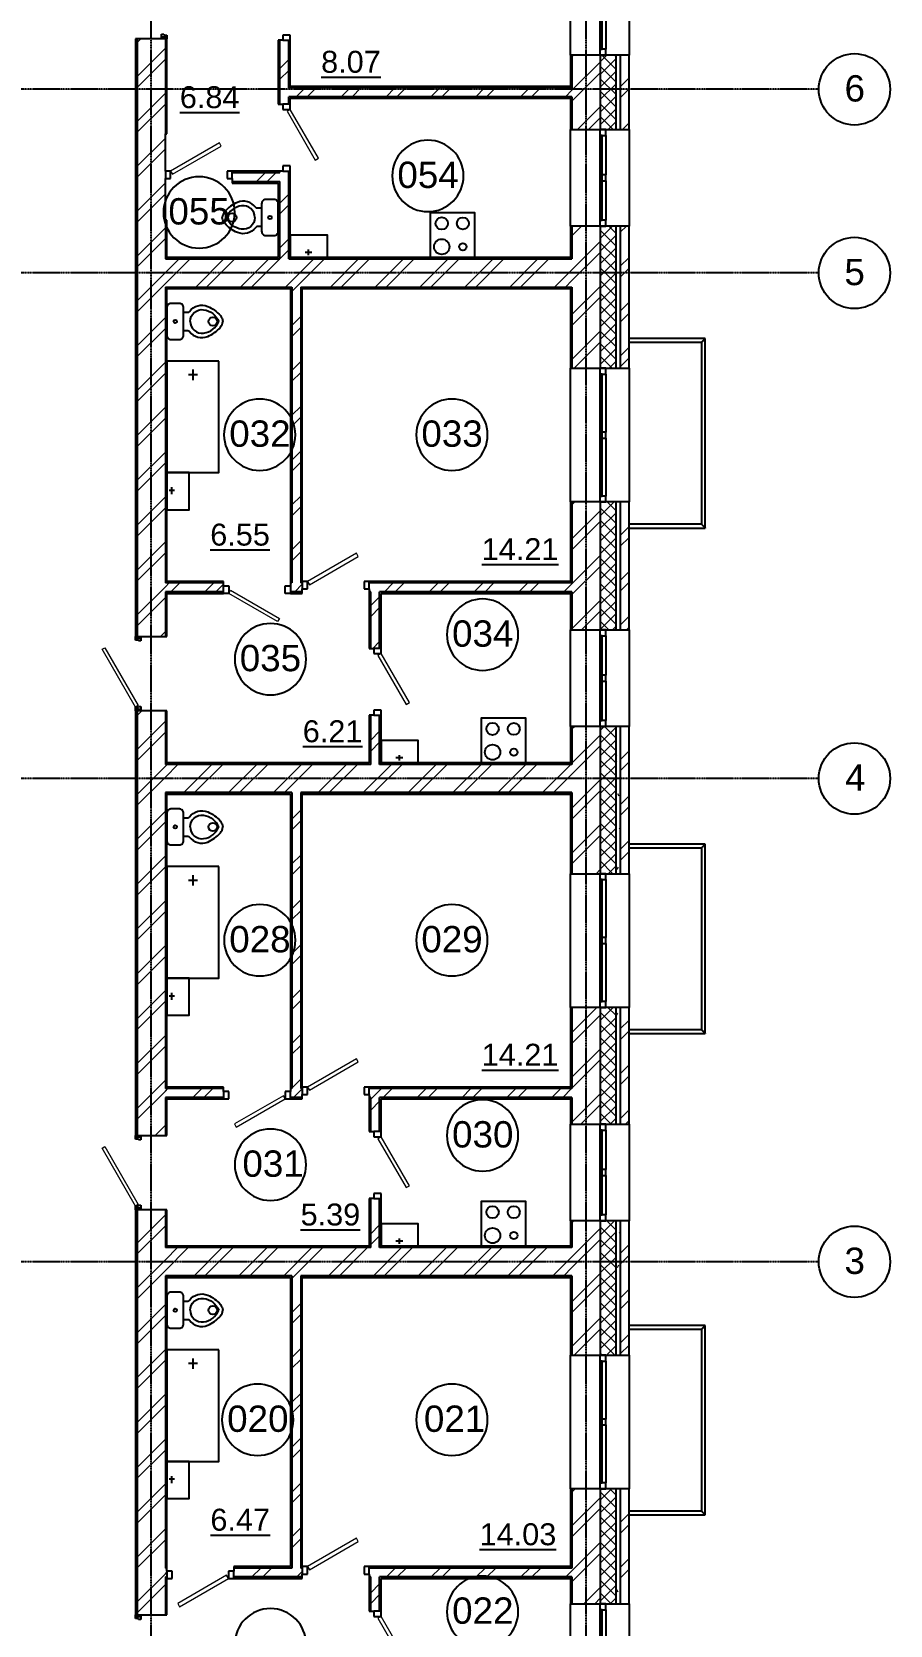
# Model space of a CAD drawing. Header units: millimetres. Extents: x -3463 to 813393, y -106315 to 159215.
# Drawn here: x 100851 to 112399, y 13679 to 35110 of the extents above; entities that cross this region are included whole.
import ezdxf

# ---------------------------------------------------------------- set-up
doc = ezdxf.new("R2010")
doc.units = ezdxf.units.MM
doc.linetypes.add('Линия сетки', pattern=[22.225, 12.7, -3.175, 3.175, -3.175])
doc.layers.add('AXIS_', color=252, linetype='Continuous')
doc.layers.add('PLANS_', color=252, linetype='Continuous')
doc.styles.add('arial', font='arial.ttf')
doc.styles.add('Arial_1', font='arial.ttf', dxfattribs={"height": 295.05988})

# ---------------------------------------------------------------- blocks, each defined once
blk = doc.blocks.new('A$C8f72b430')
at = {"layer": 'AXIS_', "linetype": 'Линия сетки'}
for p, q in [((1111, -47064), (1111, 38079)), ((6961, -47064), (6961, 38079)), ((10092, -14841), (-14334, -14841)), ((10092, -17311), (-14334, -17311)), ((10092, -24111), (-14334, -24111)), ((10092, -30611), (-14334, -30611))]:
    blk.add_line(p, q, dxfattribs=at)
at = {"layer": 'AXIS_'}
for centre in [(10572, -14841), (10572, -17311), (10572, -24111), (10572, -30611)]:
    blk.add_circle(centre, 480, dxfattribs=at)
at = {"layer": 'PLANS_'}
for p, q in [((6751, -14381), (6751, -13081)), ((7146, -13161), (7146, -14301)), ((7176, -14301), (7176, -13161)), ((7541, -13081), (7541, -14381)), ((7226, -13771), (7226, -14301)), ((1251, -14101), (1281, -14101)), ((1251, -14141), (1251, -14101)), ((1321, -14141), (1251, -14141)), ((1251, -14161), (1251, -14141)), ((1251, -14141), (1321, -14141)), ((1281, -14101), (1281, -14111)), ((1281, -14111), (1321, -14111)), ((1321, -14111), (1321, -14141)), ((1321, -14141), (1321, -14161)), ((2981, -14111), (2881, -14111)), ((2881, -14111), (2881, -14181)), ((2981, -14181), (2981, -14111)), ((921, -14161), (921, -22201)), ((1321, -14161), (1251, -14161)), ((1301, -14161), (1301, -15441)), ((2841, -15041), (2841, -14181)), ((2881, -14181), (2981, -14181)), ((2961, -14821), (2961, -14181)), ((7146, -14301), (7176, -14301)), ((7146, -14301), (7146, -14381)), ((7226, -14301), (7146, -14301)), ((7226, -14381), (7226, -14301)), ((6771, -14381), (6771, -14821)), ((7146, -14381), (7226, -14381)), ((7151, -14381), (7151, -15381)), ((7361, -14381), (7361, -15381)), ((7421, -14381), (7421, -15381)), ((6771, -14821), (2961, -14821)), ((2961, -15041), (2961, -14941)), ((6771, -14941), (2961, -14941)), ((6751, -14821), (6751, -14801)), ((6751, -14961), (6751, -14941)), ((6771, -14941), (6771, -15381)), ((2981, -15041), (2881, -15041)), ((2881, -15041), (2881, -15111)), ((2881, -15111), (2981, -15111)), ((2981, -15111), (2981, -15041)), ((6751, -16681), (6751, -15381)), ((7146, -15381), (7146, -15461)), ((7226, -15381), (7146, -15381)), ((7226, -15461), (7226, -15381)), ((7541, -15381), (7541, -16681)), ((7146, -15461), (7146, -16601)), ((7176, -15461), (7146, -15461)), ((7146, -15461), (7226, -15461)), ((7176, -16601), (7176, -15461)), ((7226, -15461), (7226, -15991)), ((1371, -15941), (1301, -15941)), ((1301, -15941), (1301, -16041)), ((1301, -16041), (1371, -16041)), ((1371, -16041), (1371, -15941)), ((2131, -15941), (2131, -16041)), ((2201, -15941), (2131, -15941)), ((2131, -16041), (2201, -16041)), ((2201, -16041), (2201, -15941)), ((2201, -15961), (2841, -15961)), ((2841, -15961), (2841, -15941)), ((2981, -15871), (2881, -15871)), ((2881, -15871), (2881, -15941)), ((2881, -15941), (2981, -15941)), ((2961, -17121), (2961, -15941)), ((2981, -15941), (2981, -15871)), ((7146, -15991), (7146, -16071)), ((7226, -15991), (7146, -15991)), ((7146, -16071), (7226, -16071)), ((7226, -16071), (7226, -15991)), ((7226, -16071), (7226, -16601)), ((2201, -16081), (2841, -16081)), ((2841, -17121), (2841, -16081)), ((1301, -16601), (1301, -17121)), ((6771, -16681), (6771, -17121)), ((7146, -16601), (7176, -16601)), ((7146, -16601), (7146, -16681)), ((7226, -16601), (7146, -16601)), ((7146, -16681), (7226, -16681)), ((7151, -16681), (7151, -18591)), ((7226, -16681), (7226, -16601)), ((7361, -16681), (7361, -18591)), ((7421, -16681), (7421, -18591)), ((1301, -17121), (2841, -17121)), ((2961, -17121), (6771, -17121)), ((6751, -17121), (6751, -17101)), ((1301, -17501), (1301, -21481)), ((1301, -17501), (3004, -17501)), ((3004, -17501), (3004, -21481)), ((3124, -17501), (3124, -21481)), ((3124, -17501), (6771, -17501)), ((6751, -17521), (6751, -17501)), ((6771, -17501), (6771, -18591)), ((8566, -18192), (7541, -18192)), ((8566, -20742), (8566, -18192)), ((7541, -18242), (8516, -18242)), ((8516, -18242), (8516, -20692)), ((6751, -20391), (6751, -18591)), ((7146, -18591), (7146, -18671)), ((7226, -18591), (7146, -18591)), ((7226, -18671), (7226, -18591)), ((7541, -18591), (7541, -20391)), ((7146, -18671), (7146, -20311)), ((7176, -18671), (7146, -18671)), ((7146, -18671), (7226, -18671)), ((7176, -20311), (7176, -18671)), ((7226, -18671), (7226, -19451)), ((7146, -19451), (7146, -19531)), ((7226, -19451), (7146, -19451)), ((7226, -19531), (7226, -19451)), ((7146, -19531), (7226, -19531)), ((7226, -19531), (7226, -20311)), ((7146, -20311), (7176, -20311)), ((7146, -20311), (7146, -20391)), ((7226, -20311), (7146, -20311)), ((7226, -20391), (7226, -20311)), ((6771, -20391), (6771, -21481)), ((7146, -20391), (7226, -20391)), ((7151, -20391), (7151, -22111)), ((7361, -20391), (7361, -22111)), ((7421, -20391), (7421, -22111)), ((8516, -20692), (7541, -20692)), ((7541, -20742), (8566, -20742)), ((2084, -21481), (1301, -21481)), ((1301, -21601), (1301, -22201)), ((2084, -21601), (1301, -21601)), ((2084, -21521), (2154, -21521)), ((2084, -21621), (2084, -21521)), ((2154, -21621), (2084, -21621)), ((2154, -21521), (2154, -21621)), ((2914, -21521), (2984, -21521)), ((2914, -21621), (2914, -21521)), ((2984, -21621), (2914, -21621)), ((3004, -21481), (2984, -21481)), ((2984, -21521), (2984, -21621)), ((3144, -21601), (2984, -21601)), ((3144, -21481), (3124, -21481)), ((3214, -21461), (3144, -21461)), ((3144, -21461), (3144, -21561)), ((3144, -21561), (3214, -21561)), ((3214, -21561), (3214, -21461)), ((3974, -21461), (3974, -21561)), ((4044, -21461), (3974, -21461)), ((3974, -21561), (4044, -21561)), ((4044, -21561), (4044, -21461)), ((6771, -21481), (4044, -21481)), ((4064, -21601), (4044, -21601)), ((4064, -22361), (4064, -21601)), ((6771, -21601), (4184, -21601)), ((4184, -22361), (4184, -21601)), ((6751, -21481), (6751, -21461)), ((6751, -21621), (6751, -21601)), ((6771, -21601), (6771, -22111)), ((901, -22201), (971, -22201)), ((901, -22221), (901, -22201)), ((901, -22221), (971, -22221)), ((901, -22251), (901, -22221)), ((971, -22221), (901, -22221)), ((941, -22251), (901, -22251)), ((941, -22261), (941, -22251)), ((971, -22261), (941, -22261)), ((971, -22201), (971, -22221)), ((971, -22221), (971, -22261)), ((6751, -23411), (6751, -22111)), ((7146, -22111), (7146, -22191)), ((7226, -22111), (7146, -22111)), ((7146, -22191), (7146, -23331)), ((7176, -22191), (7146, -22191)), ((7146, -22191), (7226, -22191)), ((7176, -23331), (7176, -22191)), ((7226, -22191), (7226, -22111)), ((7226, -22191), (7226, -22721)), ((7541, -22111), (7541, -23411)), ((4204, -22361), (4104, -22361)), ((4104, -22361), (4104, -22431)), ((4104, -22431), (4204, -22431)), ((4204, -22431), (4204, -22361)), ((7146, -22721), (7146, -22801)), ((7226, -22721), (7146, -22721)), ((7146, -22801), (7226, -22801)), ((7226, -22801), (7226, -22721)), ((7226, -22801), (7226, -23331)), ((941, -23141), (971, -23141)), ((941, -23151), (941, -23141)), ((971, -23141), (971, -23181)), ((901, -23151), (941, -23151)), ((901, -23181), (901, -23151)), ((971, -23181), (901, -23181)), ((901, -23181), (971, -23181)), ((901, -23201), (901, -23181)), ((971, -23201), (901, -23201)), ((921, -23201), (921, -28911)), ((971, -23181), (971, -23201)), ((1301, -23201), (1301, -23921)), ((4064, -23921), (4064, -23261)), ((4204, -23191), (4104, -23191)), ((4104, -23191), (4104, -23261)), ((4104, -23261), (4204, -23261)), ((4184, -23921), (4184, -23261)), ((4204, -23261), (4204, -23191)), ((7146, -23331), (7176, -23331)), ((7146, -23331), (7146, -23411)), ((7226, -23331), (7146, -23331)), ((7226, -23411), (7226, -23331)), ((6771, -23411), (6771, -23921)), ((7146, -23411), (7226, -23411)), ((7151, -23411), (7151, -25391)), ((7361, -23411), (7361, -25391)), ((7421, -23411), (7421, -25391)), ((4064, -23921), (1301, -23921)), ((6771, -23921), (4184, -23921)), ((6751, -23921), (6751, -23901)), ((1301, -24301), (1301, -28281)), ((3004, -24301), (1301, -24301)), ((3004, -24301), (3004, -28281)), ((3124, -24301), (3124, -28281)), ((6771, -24301), (3124, -24301)), ((6751, -24321), (6751, -24301)), ((6771, -24301), (6771, -25391)), ((8566, -24992), (7541, -24992)), ((7541, -25042), (8516, -25042)), ((8516, -25042), (8516, -27492)), ((8566, -27542), (8566, -24992)), ((6751, -27191), (6751, -25391)), ((7146, -25391), (7146, -25471)), ((7226, -25391), (7146, -25391)), ((7146, -25471), (7146, -27111)), ((7176, -25471), (7146, -25471)), ((7146, -25471), (7226, -25471)), ((7176, -27111), (7176, -25471)), ((7226, -25471), (7226, -25391)), ((7226, -25471), (7226, -26251)), ((7541, -25391), (7541, -27191)), ((7146, -26251), (7146, -26331)), ((7226, -26251), (7146, -26251)), ((7146, -26331), (7226, -26331)), ((7226, -26331), (7226, -26251)), ((7226, -26331), (7226, -27111)), ((6771, -27191), (6771, -28281)), ((7146, -27111), (7176, -27111)), ((7146, -27111), (7146, -27191)), ((7226, -27111), (7146, -27111)), ((7146, -27191), (7226, -27191)), ((7151, -27191), (7151, -28761)), ((7226, -27191), (7226, -27111)), ((7361, -27191), (7361, -28761)), ((7421, -27191), (7421, -28761)), ((8516, -27492), (7541, -27492)), ((7541, -27542), (8566, -27542)), ((2084, -28281), (1301, -28281)), ((3004, -28281), (2984, -28281)), ((3144, -28281), (3124, -28281)), ((3214, -28261), (3144, -28261)), ((3144, -28261), (3144, -28361)), ((3214, -28361), (3214, -28261)), ((3974, -28261), (3974, -28361)), ((4044, -28261), (3974, -28261)), ((4044, -28361), (4044, -28261)), ((6771, -28281), (4044, -28281)), ((6751, -28281), (6751, -28261)), ((1301, -28401), (1301, -28911)), ((2084, -28401), (1301, -28401)), ((2154, -28321), (2084, -28321)), ((2084, -28321), (2084, -28421)), ((2084, -28421), (2154, -28421)), ((2154, -28421), (2154, -28321)), ((2984, -28321), (2914, -28321)), ((2914, -28321), (2914, -28421)), ((2914, -28421), (2984, -28421)), ((2984, -28421), (2984, -28321)), ((3144, -28401), (2984, -28401)), ((3144, -28361), (3214, -28361)), ((3974, -28361), (4044, -28361)), ((4064, -28401), (4044, -28401)), ((4064, -28861), (4064, -28401)), ((6771, -28401), (4184, -28401)), ((4184, -28861), (4184, -28401)), ((6751, -28421), (6751, -28401)), ((6771, -28401), (6771, -28761)), ((901, -28911), (971, -28911)), ((901, -28931), (901, -28911)), ((901, -28931), (971, -28931)), ((901, -28961), (901, -28931)), ((971, -28931), (901, -28931)), ((971, -28911), (971, -28931)), ((971, -28931), (971, -28971)), ((4204, -28861), (4104, -28861)), ((4104, -28861), (4104, -28931)), ((4104, -28931), (4204, -28931)), ((4204, -28931), (4204, -28861)), ((6751, -30061), (6751, -28761)), ((7146, -28761), (7146, -28841)), ((7226, -28761), (7146, -28761)), ((7146, -28841), (7146, -29981)), ((7176, -28841), (7146, -28841)), ((7146, -28841), (7226, -28841)), ((7176, -29981), (7176, -28841)), ((7226, -28841), (7226, -28761)), ((7226, -28841), (7226, -29371)), ((7541, -28761), (7541, -30061)), ((941, -28961), (901, -28961)), ((941, -28971), (941, -28961)), ((971, -28971), (941, -28971)), ((7146, -29371), (7146, -29451)), ((7226, -29371), (7146, -29371)), ((7146, -29451), (7226, -29451)), ((7226, -29451), (7226, -29371)), ((7226, -29451), (7226, -29981)), ((4064, -30421), (4064, -29761)), ((4204, -29691), (4104, -29691)), ((4104, -29691), (4104, -29761)), ((4104, -29761), (4204, -29761)), ((4184, -30421), (4184, -29761)), ((4204, -29761), (4204, -29691)), ((901, -29861), (941, -29861)), ((901, -29891), (901, -29861)), ((971, -29891), (901, -29891)), ((901, -29891), (971, -29891)), ((901, -29911), (901, -29891)), ((971, -29911), (901, -29911)), ((921, -29911), (921, -35361)), ((941, -29851), (971, -29851)), ((941, -29861), (941, -29851)), ((971, -29851), (971, -29891)), ((971, -29891), (971, -29911)), ((1301, -29911), (1301, -30421)), ((7146, -29981), (7176, -29981)), ((7146, -29981), (7146, -30061)), ((7226, -29981), (7146, -29981)), ((7226, -30061), (7226, -29981)), ((6771, -30061), (6771, -30421)), ((7146, -30061), (7226, -30061)), ((7151, -30061), (7151, -31866)), ((7361, -30061), (7361, -31866)), ((7421, -30061), (7421, -31866)), ((4064, -30421), (1301, -30421)), ((6771, -30421), (4184, -30421)), ((6751, -30421), (6751, -30401)), ((1301, -30801), (1301, -34731)), ((3004, -30801), (1301, -30801)), ((3004, -30801), (3004, -34731)), ((6771, -30801), (3124, -30801)), ((3124, -30801), (3124, -34731)), ((6751, -30821), (6751, -30801)), ((6771, -30801), (6771, -31866)), ((8566, -31467), (7541, -31467)), ((8566, -34017), (8566, -31467)), ((7541, -31517), (8516, -31517)), ((8516, -31517), (8516, -33967)), ((6751, -33666), (6751, -31866)), ((7146, -31866), (7146, -31946)), ((7226, -31866), (7146, -31866)), ((7226, -31946), (7226, -31866)), ((7541, -31866), (7541, -33666)), ((7146, -31946), (7146, -33586)), ((7176, -31946), (7146, -31946)), ((7146, -31946), (7226, -31946)), ((7176, -33586), (7176, -31946)), ((7226, -31946), (7226, -32726)), ((7146, -32726), (7146, -32806)), ((7226, -32726), (7146, -32726)), ((7226, -32806), (7226, -32726)), ((7146, -32806), (7226, -32806)), ((7226, -32806), (7226, -33586)), ((7146, -33586), (7176, -33586)), ((7146, -33586), (7146, -33666)), ((7226, -33586), (7146, -33586)), ((7226, -33666), (7226, -33586)), ((6771, -33666), (6771, -34731)), ((7146, -33666), (7226, -33666)), ((7151, -33666), (7151, -35211)), ((7361, -33666), (7361, -35211)), ((7421, -33666), (7421, -35211)), ((8516, -33967), (7541, -33967)), ((7541, -34017), (8566, -34017)), ((3214, -34711), (3144, -34711)), ((3144, -34711), (3144, -34811)), ((3214, -34811), (3214, -34711)), ((3974, -34711), (3974, -34811)), ((4044, -34711), (3974, -34711)), ((4044, -34811), (4044, -34711)), ((6751, -34731), (6751, -34711)), ((1301, -34731), (1321, -34731)), ((1301, -34851), (1301, -35361)), ((1301, -34851), (1321, -34851)), ((1391, -34771), (1321, -34771)), ((1321, -34771), (1321, -34871)), ((1321, -34871), (1391, -34871)), ((1391, -34871), (1391, -34771)), ((2221, -34771), (2151, -34771)), ((2151, -34771), (2151, -34871)), ((2151, -34871), (2221, -34871)), ((3004, -34731), (2221, -34731)), ((2221, -34871), (2221, -34771)), ((3144, -34851), (2221, -34851)), ((3144, -34731), (3124, -34731)), ((3144, -34811), (3214, -34811)), ((3974, -34811), (4044, -34811)), ((6771, -34731), (4044, -34731)), ((4064, -34851), (4044, -34851)), ((4064, -35311), (4064, -34851)), ((6771, -34851), (4184, -34851)), ((4184, -35311), (4184, -34851)), ((6751, -34871), (6751, -34851)), ((6771, -34851), (6771, -35211)), ((4204, -35311), (4104, -35311)), ((4104, -35311), (4104, -35381)), ((4204, -35381), (4204, -35311)), ((6751, -36511), (6751, -35211)), ((7146, -35211), (7146, -35291)), ((7226, -35211), (7146, -35211)), ((7146, -35291), (7146, -36431)), ((7176, -35291), (7146, -35291)), ((7146, -35291), (7226, -35291)), ((7176, -36431), (7176, -35291)), ((7226, -35291), (7226, -35211)), ((7226, -35291), (7226, -35821)), ((7541, -35211), (7541, -36511)), ((901, -35361), (971, -35361)), ((901, -35381), (901, -35361)), ((901, -35381), (971, -35381)), ((901, -35411), (901, -35381)), ((971, -35381), (901, -35381)), ((941, -35411), (901, -35411)), ((941, -35421), (941, -35411)), ((971, -35421), (941, -35421)), ((971, -35361), (971, -35381)), ((971, -35381), (971, -35421)), ((4104, -35381), (4204, -35381))]:
    blk.add_line(p, q, dxfattribs=at)
at = {"layer": 'PLANS_', "lineweight": 25}
for p, q in [((1251, -14161), (901, -14161)), ((901, -14161), (901, -22201)), ((1321, -15441), (1321, -14161)), ((2821, -14181), (2821, -15041)), ((2881, -14181), (2821, -14181)), ((2981, -14801), (2981, -14181)), ((7541, -14381), (6751, -14381)), ((6751, -14381), (6751, -14801)), ((7541, -15381), (7541, -14381)), ((6751, -14801), (2981, -14801)), ((2981, -15041), (2981, -14961)), ((2981, -14961), (6751, -14961)), ((6751, -14961), (6751, -15381)), ((2821, -15041), (2881, -15041)), ((6751, -15381), (7541, -15381)), ((1301, -15941), (1301, -15441)), ((1301, -15441), (1321, -15441)), ((1301, -16601), (1301, -16041)), ((2881, -15941), (2201, -15941)), ((2201, -16041), (2201, -16101)), ((2981, -17101), (2981, -15941)), ((2201, -16101), (2821, -16101)), ((2821, -16101), (2821, -17101)), ((1321, -16601), (1301, -16601)), ((1321, -17101), (1321, -16601)), ((7541, -16681), (6751, -16681)), ((6751, -16681), (6751, -17101)), ((7541, -18591), (7541, -16681)), ((2821, -17101), (1321, -17101)), ((6751, -17101), (2981, -17101)), ((1321, -21461), (1321, -17521)), ((1321, -17521), (2984, -17521)), ((2984, -17521), (2984, -21521)), ((3144, -21461), (3144, -17521)), ((3144, -17521), (6751, -17521)), ((6751, -17521), (6751, -18591)), ((6751, -18591), (7541, -18591)), ((7541, -20391), (6751, -20391)), ((6751, -20391), (6751, -21461)), ((7541, -22111), (7541, -20391)), ((2084, -21461), (1321, -21461)), ((1321, -22201), (1321, -21621)), ((1321, -21621), (2084, -21621)), ((2084, -21521), (2084, -21461)), ((2984, -21621), (3144, -21621)), ((3144, -21621), (3144, -21561)), ((6751, -21461), (4044, -21461)), ((4044, -21561), (4044, -22361)), ((4204, -21621), (6751, -21621)), ((4204, -22361), (4204, -21621)), ((6751, -21621), (6751, -22111)), ((971, -22201), (1321, -22201)), ((6751, -22111), (7541, -22111)), ((4044, -22361), (4104, -22361)), ((901, -23201), (901, -28911)), ((1321, -23201), (971, -23201)), ((1321, -23901), (1321, -23201)), ((4044, -23261), (4044, -23901)), ((4104, -23261), (4044, -23261)), ((4204, -23901), (4204, -23261)), ((7541, -23411), (6751, -23411)), ((6751, -23411), (6751, -23901)), ((7541, -25391), (7541, -23411)), ((4044, -23901), (1321, -23901)), ((6751, -23901), (4204, -23901)), ((1321, -28261), (1321, -24321)), ((1321, -24321), (2984, -24321)), ((2984, -24321), (2984, -28321)), ((3144, -28261), (3144, -24321)), ((3144, -24321), (6751, -24321)), ((6751, -24321), (6751, -25391)), ((6751, -25391), (7541, -25391)), ((7541, -27191), (6751, -27191)), ((6751, -27191), (6751, -28261)), ((7541, -28761), (7541, -27191)), ((2084, -28261), (1321, -28261)), ((2084, -28321), (2084, -28261)), ((6751, -28261), (4044, -28261)), ((1321, -28911), (1321, -28421)), ((1321, -28421), (2084, -28421)), ((2984, -28421), (3144, -28421)), ((3144, -28421), (3144, -28361)), ((4044, -28361), (4044, -28861)), ((4204, -28421), (6751, -28421)), ((4204, -28861), (4204, -28421)), ((6751, -28421), (6751, -28761)), ((971, -28911), (1321, -28911)), ((4044, -28861), (4104, -28861)), ((6751, -28761), (7541, -28761)), ((4044, -29761), (4044, -30401)), ((4104, -29761), (4044, -29761)), ((4204, -30401), (4204, -29761)), ((901, -29911), (901, -35361)), ((1321, -29911), (971, -29911)), ((1321, -30401), (1321, -29911)), ((7541, -30061), (6751, -30061)), ((6751, -30061), (6751, -30401)), ((7541, -31866), (7541, -30061)), ((4044, -30401), (1321, -30401)), ((6751, -30401), (4204, -30401)), ((1321, -34771), (1321, -30821)), ((1321, -30821), (2984, -30821)), ((2984, -30821), (2984, -34711)), ((3144, -30821), (6751, -30821)), ((3144, -34711), (3144, -30821)), ((6751, -30821), (6751, -31866)), ((6751, -31866), (7541, -31866)), ((7541, -33666), (6751, -33666)), ((6751, -33666), (6751, -34711)), ((7541, -35211), (7541, -33666)), ((2984, -34711), (2221, -34711)), ((2221, -34711), (2221, -34771)), ((6751, -34711), (4044, -34711)), ((1321, -35361), (1321, -34871)), ((2221, -34871), (3144, -34871)), ((3144, -34871), (3144, -34811)), ((4044, -34811), (4044, -35311)), ((4204, -34871), (6751, -34871)), ((4204, -35311), (4204, -34871)), ((6751, -34871), (6751, -35211)), ((4044, -35311), (4104, -35311)), ((6751, -35211), (7541, -35211)), ((971, -35361), (1321, -35361))]:
    blk.add_line(p, q, dxfattribs=at)
at = {"layer": 'PLANS_', "linetype": 'Continuous', "lineweight": 9}
for p, q in [((921, -14212), (972, -14161)), ((921, -14669), (1301, -14289)), ((921, -14815), (1301, -14435)), ((2841, -14560), (2961, -14440)), ((6771, -14397), (6787, -14381)), ((6771, -14854), (7151, -14474)), ((7151, -14470), (7241, -14381)), ((7151, -14640), (7361, -14430)), ((7361, -14738), (7151, -14528)), ((7361, -14568), (7174, -14381)), ((7361, -14398), (7344, -14381)), ((2841, -14706), (2961, -14586)), ((6771, -15000), (7151, -14620)), ((7151, -14810), (7361, -14600)), ((7361, -14908), (7151, -14698)), ((7151, -14980), (7361, -14770)), ((7421, -14807), (7541, -14687)), ((921, -15273), (1301, -14893)), ((3063, -14941), (3183, -14821)), ((3209, -14941), (3329, -14821)), ((3667, -14941), (3787, -14821)), ((3813, -14941), (3933, -14821)), ((4270, -14941), (4390, -14821)), ((4416, -14941), (4536, -14821)), ((4874, -14941), (4994, -14821)), ((5020, -14941), (5140, -14821)), ((5477, -14941), (5597, -14821)), ((5623, -14941), (5743, -14821)), ((6081, -14941), (6201, -14821)), ((6227, -14941), (6347, -14821)), ((6684, -14941), (6771, -14854)), ((7361, -15077), (7151, -14867)), ((7151, -15149), (7361, -14939)), ((7421, -14954), (7541, -14834)), ((921, -15419), (1301, -15039)), ((6847, -15381), (7151, -15077)), ((7361, -15247), (7151, -15037)), ((7151, -15319), (7361, -15109)), ((7326, -15381), (7151, -15207)), ((6994, -15381), (7151, -15224)), ((7156, -15381), (7151, -15376)), ((7259, -15381), (7361, -15279)), ((7451, -15381), (7541, -15291)), ((921, -15876), (1301, -15496)), ((921, -16022), (1301, -15642)), ((2527, -16081), (2647, -15961)), ((2673, -16081), (2793, -15961)), ((921, -16480), (1301, -16100)), ((921, -16626), (1301, -16246)), ((2841, -16370), (2961, -16250)), ((2841, -16516), (2961, -16396)), ((921, -17083), (1301, -16703)), ((6771, -16811), (6901, -16681)), ((7151, -16846), (7316, -16681)), ((7361, -16774), (7268, -16681)), ((7421, -16764), (7504, -16681)), ((921, -17229), (1301, -16849)), ((2841, -16973), (2961, -16853)), ((6771, -17268), (7151, -16888)), ((7361, -16944), (7151, -16734)), ((7151, -17016), (7361, -16806)), ((7361, -17114), (7151, -16904)), ((1301, -17306), (1487, -17121)), ((1301, -17453), (1633, -17121)), ((1710, -17501), (2090, -17121)), ((1856, -17501), (2236, -17121)), ((2314, -17501), (2694, -17121)), ((2460, -17501), (2840, -17121)), ((2841, -17120), (2961, -17000)), ((2917, -17501), (3297, -17121)), ((3063, -17501), (3443, -17121)), ((3521, -17501), (3901, -17121)), ((3667, -17501), (4047, -17121)), ((4124, -17501), (4504, -17121)), ((4270, -17501), (4650, -17121)), ((4727, -17501), (5107, -17121)), ((4874, -17501), (5254, -17121)), ((5331, -17501), (5711, -17121)), ((5477, -17501), (5857, -17121)), ((5934, -17501), (6314, -17121)), ((6081, -17501), (6461, -17121)), ((6771, -17414), (7151, -17034)), ((7151, -17186), (7361, -16976)), ((7361, -17283), (7151, -17073)), ((7421, -17221), (7541, -17101)), ((921, -17686), (1301, -17306)), ((6538, -17501), (6771, -17268)), ((7151, -17355), (7361, -17145)), ((7361, -17453), (7151, -17243)), ((7151, -17525), (7361, -17315)), ((7421, -17367), (7541, -17247)), ((921, -17833), (1301, -17453)), ((3004, -17561), (3063, -17501)), ((6684, -17501), (6771, -17414)), ((6771, -17871), (7151, -17491)), ((7361, -17623), (7151, -17413)), ((7151, -17695), (7361, -17485)), ((6762, -17618), (6751, -17636)), ((6771, -18017), (7151, -17637)), ((7361, -17793), (7151, -17583)), ((7151, -17865), (7361, -17655)), ((7361, -17962), (7151, -17752)), ((7421, -17825), (7541, -17705)), ((921, -18290), (1301, -17910)), ((3004, -18018), (3124, -17898)), ((7151, -18034), (7361, -17824)), ((7361, -18132), (7151, -17922)), ((7151, -18204), (7361, -17994)), ((7421, -17971), (7541, -17851)), ((921, -18436), (1301, -18056)), ((3004, -18164), (3124, -18044)), ((6771, -18475), (7151, -18095)), ((7361, -18302), (7151, -18092)), ((7151, -18374), (7361, -18164)), ((6801, -18591), (7151, -18241)), ((7361, -18471), (7151, -18261)), ((7151, -18543), (7361, -18333)), ((7421, -18428), (7541, -18308)), ((921, -18893), (1301, -18513)), ((3004, -18621), (3124, -18501)), ((7311, -18591), (7151, -18431)), ((7273, -18591), (7361, -18503)), ((7363, -18528), (7361, -18530)), ((7421, -18574), (7541, -18454)), ((921, -19040), (1301, -18660)), ((3004, -18768), (3124, -18648)), ((921, -19497), (1301, -19117)), ((921, -19643), (1301, -19263)), ((3004, -19225), (3124, -19105)), ((3004, -19371), (3124, -19251)), ((3004, -19828), (3124, -19708)), ((921, -20100), (1301, -19720)), ((921, -20247), (1301, -19867)), ((3004, -19975), (3124, -19855)), ((921, -20704), (1301, -20324)), ((3004, -20432), (3124, -20312)), ((921, -20850), (1301, -20470)), ((3004, -20578), (3124, -20458)), ((6771, -20431), (6812, -20391)), ((6771, -20889), (7151, -20509)), ((7151, -20410), (7170, -20391)), ((7151, -20580), (7340, -20391)), ((7361, -20678), (7151, -20468)), ((7151, -20750), (7361, -20540)), ((7361, -20508), (7244, -20391)), ((6771, -21035), (7151, -20655)), ((7361, -20847), (7151, -20637)), ((7151, -20919), (7361, -20709)), ((7421, -20842), (7541, -20722)), ((921, -21307), (1301, -20927)), ((3004, -21035), (3124, -20915)), ((7361, -21017), (7151, -20807)), ((7151, -21089), (7361, -20879)), ((7361, -21187), (7151, -20977)), ((7421, -20988), (7541, -20868)), ((921, -21454), (1301, -21074)), ((3004, -21182), (3124, -21062)), ((6771, -21492), (7151, -21112)), ((7151, -21259), (7361, -21049)), ((7361, -21356), (7151, -21146)), ((6771, -21298), (6769, -21294)), ((6771, -21638), (7151, -21258)), ((7151, -21428), (7361, -21218)), ((7361, -21526), (7151, -21316)), ((7151, -21598), (7361, -21388)), ((7421, -21446), (7541, -21326)), ((921, -21911), (1301, -21531)), ((1301, -21531), (1351, -21481)), ((1377, -21601), (1497, -21481)), ((1834, -21601), (1954, -21481)), ((1981, -21601), (2084, -21498)), ((3041, -21601), (3144, -21499)), ((4248, -21601), (4368, -21481)), ((4395, -21601), (4515, -21481)), ((4852, -21601), (4972, -21481)), ((4998, -21601), (5118, -21481)), ((5455, -21601), (5575, -21481)), ((5602, -21601), (5722, -21481)), ((6059, -21601), (6179, -21481)), ((6205, -21601), (6325, -21481)), ((6662, -21601), (6771, -21492)), ((7361, -21696), (7151, -21486)), ((7151, -21768), (7361, -21558)), ((7421, -21592), (7541, -21472)), ((921, -22057), (1301, -21677)), ((4064, -21786), (4184, -21666)), ((4064, -21932), (4184, -21812)), ((6771, -22096), (7151, -21716)), ((7361, -21865), (7151, -21655)), ((7151, -21938), (7361, -21728)), ((7361, -22035), (7151, -21825)), ((6902, -22111), (7151, -21862)), ((7151, -22107), (7361, -21897)), ((7267, -22111), (7151, -21995)), ((7317, -22111), (7361, -22067)), ((7421, -22049), (7541, -21929)), ((1234, -22201), (1301, -22134)), ((4092, -22361), (4184, -22269)), ((7505, -22111), (7541, -22075)), ((921, -23264), (984, -23201)), ((921, -23721), (1301, -23341)), ((921, -23867), (1301, -23487)), ((4064, -23596), (4184, -23476)), ((6771, -23449), (6809, -23411)), ((6771, -23906), (7151, -23526)), ((7151, -23465), (7205, -23411)), ((7151, -23635), (7361, -23425)), ((7361, -23732), (7151, -23522)), ((7361, -23563), (7210, -23411)), ((4064, -23742), (4184, -23622)), ((6771, -24052), (7151, -23672)), ((7151, -23804), (7361, -23594)), ((7361, -23902), (7151, -23692)), ((7151, -23974), (7361, -23764)), ((7374, -23806), (7361, -23783)), ((7421, -23859), (7541, -23739)), ((921, -24325), (1301, -23945)), ((1301, -23945), (1325, -23921)), ((1301, -24091), (1471, -23921)), ((1548, -24301), (1928, -23921)), ((1695, -24301), (2075, -23921)), ((2152, -24301), (2532, -23921)), ((2298, -24301), (2678, -23921)), ((2755, -24301), (3135, -23921)), ((2902, -24301), (3282, -23921)), ((3359, -24301), (3739, -23921)), ((3505, -24301), (3885, -23921)), ((3962, -24301), (4342, -23921)), ((4108, -24301), (4488, -23921)), ((4566, -24301), (4946, -23921)), ((4712, -24301), (5092, -23921)), ((5169, -24301), (5549, -23921)), ((5315, -24301), (5695, -23921)), ((5773, -24301), (6153, -23921)), ((5919, -24301), (6299, -23921)), ((6376, -24301), (6756, -23921)), ((7361, -24072), (7151, -23862)), ((7151, -24144), (7361, -23934)), ((7369, -23881), (7361, -23895)), ((7421, -24006), (7541, -23886)), ((921, -24471), (1301, -24091)), ((6522, -24301), (6771, -24052)), ((6771, -24509), (7151, -24129)), ((7361, -24241), (7151, -24031)), ((7151, -24313), (7361, -24103)), ((7361, -24411), (7151, -24201)), ((6771, -24656), (7151, -24276)), ((7151, -24483), (7361, -24273)), ((7361, -24581), (7151, -24371)), ((7407, -24350), (7387, -24316)), ((7421, -24463), (7541, -24343)), ((921, -24928), (1301, -24548)), ((3004, -24656), (3124, -24536)), ((7151, -24653), (7361, -24443)), ((7361, -24750), (7151, -24540)), ((7151, -24823), (7361, -24613)), ((7421, -24609), (7541, -24489)), ((921, -25074), (1301, -24694)), ((3004, -24802), (3124, -24682)), ((6771, -25113), (7151, -24733)), ((7361, -24920), (7151, -24710)), ((7151, -24992), (7361, -24782)), ((7421, -24766), (7406, -24793)), ((6771, -25259), (7151, -24879)), ((7361, -25090), (7151, -24880)), ((7151, -25162), (7361, -24952)), ((7361, -25260), (7151, -25050)), ((7421, -24863), (7420, -24860)), ((7421, -25066), (7541, -24946)), ((921, -25532), (1301, -25152)), ((3004, -25260), (3124, -25140)), ((3004, -25406), (3124, -25286)), ((7151, -25332), (7361, -25122)), ((7323, -25391), (7151, -25219)), ((7421, -25213), (7541, -25093)), ((921, -25678), (1301, -25298)), ((7097, -25391), (7151, -25336)), ((7153, -25391), (7151, -25389)), ((7261, -25391), (7361, -25291)), ((7393, -25303), (7373, -25337)), ((921, -26135), (1301, -25755)), ((921, -26281), (1301, -25901)), ((3004, -25863), (3124, -25743)), ((3004, -26009), (3124, -25889)), ((921, -26739), (1301, -26359)), ((3004, -26467), (3124, -26347)), ((921, -26885), (1301, -26505)), ((3004, -26613), (3124, -26493)), ((921, -27342), (1301, -26962)), ((3004, -27070), (3124, -26950)), ((921, -27488), (1301, -27108)), ((3004, -27216), (3124, -27096)), ((6771, -27527), (7107, -27191)), ((7151, -27198), (7159, -27191)), ((7151, -27368), (7328, -27191)), ((7361, -27296), (7256, -27191)), ((6771, -27673), (7151, -27293)), ((7361, -27466), (7151, -27256)), ((7151, -27538), (7361, -27328)), ((7361, -27635), (7151, -27425)), ((7384, -27268), (7364, -27303)), ((7421, -27480), (7541, -27360)), ((921, -27946), (1301, -27566)), ((3004, -27673), (3124, -27553)), ((7151, -27708), (7361, -27498)), ((7361, -27805), (7151, -27595)), ((7421, -27627), (7541, -27507)), ((921, -28092), (1301, -27712)), ((3004, -27820), (3124, -27700)), ((6771, -28130), (7151, -27750)), ((7151, -27877), (7361, -27667)), ((7361, -27975), (7151, -27765)), ((7151, -28047), (7361, -27837)), ((6771, -28277), (7151, -27897)), ((7361, -28145), (7151, -27935)), ((7151, -28217), (7361, -28007)), ((7421, -28084), (7541, -27964)), ((921, -28549), (1301, -28169)), ((1301, -28315), (1335, -28281)), ((1673, -28401), (1793, -28281)), ((1819, -28401), (1939, -28281)), ((2984, -28297), (3000, -28281)), ((3004, -28277), (3124, -28157)), ((3026, -28401), (3144, -28283)), ((4087, -28401), (4207, -28281)), ((4233, -28401), (4353, -28281)), ((4690, -28401), (4810, -28281)), ((4836, -28401), (4956, -28281)), ((5293, -28401), (5413, -28281)), ((5440, -28401), (5560, -28281)), ((5897, -28401), (6017, -28281)), ((6043, -28401), (6163, -28281)), ((6500, -28401), (6620, -28281)), ((6647, -28401), (6767, -28281)), ((7361, -28314), (7151, -28104)), ((7151, -28386), (7361, -28176)), ((7361, -28484), (7151, -28274)), ((7421, -28230), (7541, -28110)), ((921, -28695), (1301, -28315)), ((4064, -28424), (4087, -28401)), ((4064, -28570), (4184, -28450)), ((6771, -28734), (7151, -28354)), ((6890, -28761), (7151, -28500)), ((7151, -28556), (7361, -28346)), ((7361, -28654), (7151, -28444)), ((7151, -28726), (7361, -28516)), ((7299, -28761), (7151, -28613)), ((7286, -28761), (7361, -28685)), ((7421, -28687), (7541, -28567)), ((7494, -28761), (7541, -28713)), ((1163, -28911), (1301, -28772)), ((4064, -29777), (4080, -29761)), ((921, -30359), (1301, -29979)), ((921, -30506), (1301, -30126)), ((4064, -30234), (4184, -30114)), ((6771, -30087), (6797, -30061)), ((6771, -30544), (7151, -30164)), ((7151, -30083), (7174, -30061)), ((7151, -30253), (7343, -30061)), ((7361, -30351), (7151, -30141)), ((7151, -30423), (7361, -30213)), ((7361, -30181), (7241, -30061)), ((7421, -30227), (7413, -30213)), ((1301, -30583), (1463, -30421)), ((1301, -30729), (1609, -30421)), ((1687, -30801), (2067, -30421)), ((1833, -30801), (2213, -30421)), ((2290, -30801), (2670, -30421)), ((2436, -30801), (2816, -30421)), ((2893, -30801), (3273, -30421)), ((3040, -30801), (3420, -30421)), ((3497, -30801), (3877, -30421)), ((3643, -30801), (4023, -30421)), ((4064, -30381), (4184, -30261)), ((4100, -30801), (4480, -30421)), ((4247, -30801), (4627, -30421)), ((4704, -30801), (5084, -30421)), ((4850, -30801), (5230, -30421)), ((5307, -30801), (5687, -30421)), ((5454, -30801), (5834, -30421)), ((5911, -30801), (6291, -30421)), ((6057, -30801), (6437, -30421)), ((6771, -30690), (7151, -30310)), ((7361, -30520), (7151, -30310)), ((7151, -30592), (7361, -30382)), ((7421, -30498), (7541, -30378)), ((921, -30963), (1301, -30583)), ((6514, -30801), (6771, -30544)), ((7361, -30690), (7151, -30480)), ((7151, -30762), (7361, -30552)), ((7421, -30644), (7541, -30524)), ((921, -31109), (1301, -30729)), ((3004, -30837), (3040, -30801)), ((6661, -30801), (6771, -30690)), ((6771, -31148), (7151, -30768)), ((7361, -30860), (7151, -30650)), ((7151, -30932), (7361, -30722)), ((7361, -31030), (7151, -30820)), ((7399, -30656), (7379, -30691)), ((6771, -31294), (7151, -30914)), ((7151, -31102), (7361, -30892)), ((7361, -31199), (7151, -30989)), ((7151, -31271), (7361, -31061)), ((7421, -31101), (7541, -30981)), ((921, -31566), (1301, -31186)), ((3004, -31294), (3124, -31174)), ((7361, -31369), (7151, -31159)), ((7151, -31441), (7361, -31231)), ((7421, -31247), (7541, -31127)), ((921, -31713), (1301, -31333)), ((3004, -31441), (3124, -31321)), ((6771, -31751), (7151, -31371)), ((7361, -31539), (7151, -31329)), ((7151, -31611), (7361, -31401)), ((7361, -31708), (7151, -31498)), ((6803, -31866), (7151, -31517)), ((7151, -31780), (7361, -31570)), ((7349, -31866), (7151, -31668)), ((7421, -31705), (7541, -31585)), ((921, -32170), (1301, -31790)), ((3004, -31898), (3124, -31778)), ((3004, -32044), (3124, -31924)), ((6771, -31744), (6770, -31747)), ((7179, -31866), (7151, -31838)), ((7235, -31866), (7361, -31740)), ((7421, -31851), (7541, -31731)), ((921, -32316), (1301, -31936)), ((921, -32773), (1301, -32393)), ((921, -32920), (1301, -32540)), ((3004, -32501), (3124, -32381)), ((3004, -32648), (3124, -32528)), ((921, -33377), (1301, -32997)), ((3004, -33105), (3124, -32985)), ((921, -33523), (1301, -33143)), ((3004, -33251), (3124, -33131)), ((921, -33980), (1301, -33600)), ((3004, -33708), (3124, -33588)), ((921, -34127), (1301, -33747)), ((3004, -33854), (3124, -33734)), ((6771, -33708), (6813, -33666)), ((6771, -34165), (7151, -33785)), ((7151, -33817), (7302, -33666)), ((7361, -33915), (7151, -33705)), ((7151, -33987), (7361, -33777)), ((7361, -33745), (7282, -33666)), ((6771, -33978), (6765, -33967)), ((6771, -34311), (7151, -33931)), ((7361, -34084), (7151, -33874)), ((7151, -34156), (7361, -33946)), ((7361, -34254), (7151, -34044)), ((7421, -34118), (7541, -33998)), ((921, -34584), (1301, -34204)), ((3004, -34312), (3124, -34192)), ((7151, -34326), (7361, -34116)), ((7361, -34424), (7151, -34214)), ((7151, -34496), (7361, -34286)), ((7421, -34265), (7541, -34145)), ((921, -34730), (1301, -34350)), ((3004, -34458), (3124, -34338)), ((6771, -34768), (7151, -34388)), ((7361, -34593), (7151, -34383)), ((7151, -34665), (7361, -34455)), ((6771, -34915), (7151, -34535)), ((7361, -34763), (7151, -34553)), ((7151, -34835), (7361, -34625)), ((7421, -34722), (7541, -34602)), ((921, -35187), (1301, -34807)), ((1301, -34807), (1321, -34787)), ((2464, -34851), (2584, -34731)), ((2611, -34851), (2731, -34731)), ((3068, -34851), (3144, -34775)), ((4275, -34851), (4395, -34731)), ((4421, -34851), (4541, -34731)), ((4878, -34851), (4998, -34731)), ((5024, -34851), (5144, -34731)), ((5482, -34851), (5602, -34731)), ((5628, -34851), (5748, -34731)), ((6085, -34851), (6205, -34731)), ((6231, -34851), (6351, -34731)), ((6689, -34851), (6771, -34768)), ((7361, -34933), (7151, -34723)), ((7151, -35005), (7361, -34795)), ((7361, -35103), (7151, -34893)), ((7421, -34868), (7541, -34748)), ((921, -35333), (1301, -34953)), ((4064, -35062), (4184, -34942)), ((4064, -35208), (4184, -35088)), ((6932, -35211), (7151, -34992)), ((7078, -35211), (7151, -35138)), ((7151, -35175), (7361, -34965)), ((7300, -35211), (7151, -35062)), ((7284, -35211), (7361, -35134)), ((7394, -35057), (7374, -35022)), ((7536, -35211), (7541, -35205))]:
    blk.add_line(p, q, dxfattribs=at)
at = {"layer": 'PLANS_', "lineweight": 13}
for p, q in [((2981, -15111), (2938, -15136)), ((2938, -15136), (3318, -15794)), ((3361, -15769), (2981, -15111)), ((2029, -15561), (1371, -15941)), ((1396, -15984), (2054, -15604)), ((2054, -15604), (2029, -15561)), ((3318, -15794), (3361, -15769)), ((1371, -15941), (1396, -15984)), ((3872, -21081), (3214, -21461)), ((3239, -21504), (3897, -21124)), ((3897, -21124), (3872, -21081)), ((2154, -21621), (2179, -21578)), ((2812, -22001), (2154, -21621)), ((2179, -21578), (2837, -21958)), ((3214, -21461), (3239, -21504)), ((2837, -21958), (2812, -22001)), ((451, -22372), (486, -22352)), ((901, -23151), (451, -22372)), ((486, -22352), (936, -23131)), ((4204, -22431), (4160, -22456)), ((4160, -22456), (4540, -23114)), ((4584, -23089), (4204, -22431)), ((936, -23131), (901, -23151)), ((4540, -23114), (4584, -23089)), ((3872, -27881), (3214, -28261)), ((3239, -28304), (3897, -27924)), ((3897, -27924), (3872, -27881)), ((3214, -28261), (3239, -28304)), ((2889, -28378), (2231, -28758)), ((2256, -28801), (2914, -28421)), ((2914, -28421), (2889, -28378)), ((2231, -28758), (2256, -28801)), ((4204, -28931), (4160, -28956)), ((4584, -29589), (4204, -28931)), ((451, -29082), (486, -29062)), ((901, -29861), (451, -29082)), ((486, -29062), (936, -29841)), ((4160, -28956), (4540, -29614)), ((4540, -29614), (4584, -29589)), ((936, -29841), (901, -29861)), ((3872, -34331), (3214, -34711)), ((3239, -34754), (3897, -34374)), ((3897, -34374), (3872, -34331)), ((3214, -34711), (3239, -34754)), ((2126, -34828), (1468, -35208)), ((1493, -35251), (2151, -34871)), ((2151, -34871), (2126, -34828)), ((1468, -35208), (1493, -35251)), ((4204, -35381), (4160, -35406)), ((4160, -35406), (4540, -36064)), ((4584, -36039), (4204, -35381))]:
    blk.add_line(p, q, dxfattribs=at)
at = {"layer": 'PLANS_', "lineweight": -3}
for p, q in [((3273, -17034), (3180, -17034)), ((3223, -16996), (3223, -17070)), ((5019, -16958), (5019, -16958)), ((1674, -18751), (1674, -18610)), ((1735, -18681), (1614, -18681)), ((1426, -20237), (1353, -20237)), ((1388, -20287), (1388, -20194)), ((5704, -23758), (5704, -23758)), ((4495, -23834), (4402, -23834)), ((4446, -23796), (4446, -23870)), ((1735, -25481), (1614, -25481)), ((1674, -25551), (1674, -25410)), ((1388, -27087), (1388, -26994)), ((1426, -27037), (1353, -27037)), ((4495, -30334), (4402, -30334)), ((4446, -30296), (4446, -30370)), ((5704, -30258), (5704, -30258)), ((1674, -32051), (1674, -31910)), ((1735, -31981), (1614, -31981)), ((1426, -33537), (1353, -33537)), ((1388, -33587), (1388, -33494))]:
    blk.add_line(p, q, dxfattribs=at)
at = {"layer": 'PLANS_'}
for points in [[(2596, -16441), (2540, -16441, -0.236068), (2517, -16430, 0.343108), (2270, -16362, 0.119543), (2101, -16486, 0.14868), (2067, -16565, 1.116183)], [(2506, -16565, 0.453768), (2326, -16407, 0.270259), (2124, -16565, -10.812243)], [(2596, -16688), (2540, -16688, 0.236068), (2517, -16700, -0.343108), (2270, -16767, -0.119543), (2101, -16643, -0.14868), (2067, -16565, -1.116183)], [(2506, -16565, -0.453768), (2326, -16722, -0.270259), (2124, -16565, 10.812243)], [(1546, -17839), (1602, -17839, 0.236068), (1625, -17828, -0.343108), (1872, -17760, -0.119543), (2041, -17884, -0.14868), (2075, -17963, -1.116183)], [(1546, -18087), (1602, -18087, -0.236068), (1625, -18098, 0.343108), (1872, -18165, 0.119543), (2041, -18042, 0.14868), (2075, -17963, 1.116183)], [(1636, -17963, -0.453768), (1816, -17805, -0.270259), (2019, -17963, 10.812243)], [(1636, -17963, 0.453768), (1816, -18120, 0.270259), (2019, -17963, -10.812243)], [(1546, -24639), (1602, -24639, 0.236068), (1625, -24628, -0.343108), (1872, -24560, -0.119543), (2041, -24684, -0.14868), (2075, -24763, -1.116183)], [(1636, -24763, -0.453768), (1816, -24605, -0.270259), (2019, -24763, 10.812243)], [(1546, -24887), (1602, -24887, -0.236068), (1625, -24898, 0.343108), (1872, -24965, 0.119543), (2041, -24842, 0.14868), (2075, -24763, 1.116183)], [(1636, -24763, 0.453768), (1816, -24920, 0.270259), (2019, -24763, -10.812243)], [(1546, -31139), (1602, -31139, 0.236068), (1625, -31128, -0.343108), (1872, -31060, -0.119543), (2041, -31184, -0.14868), (2075, -31263, -1.116183)], [(1546, -31387), (1602, -31387, -0.236068), (1625, -31398, 0.343108), (1872, -31465, 0.119543), (2041, -31342, 0.14868), (2075, -31263, 1.116183)], [(1636, -31263, -0.453768), (1816, -31105, -0.270259), (2019, -31263, 10.812243)], [(1636, -31263, 0.453768), (1816, -31420, 0.270259), (2019, -31263, -10.812243)]]:
    blk.add_lwpolyline(points, format="xyb", dxfattribs=at)
for points in [[(2596, -16379), (2596, -16750, 0.414214), (2652, -16806), (2765, -16806, 0.414214), (2821, -16750), (2821, -16379, 0.414214), (2765, -16323), (2652, -16323, 0.414214)], [(1546, -18149), (1546, -17777, 0.414214), (1490, -17721), (1377, -17721, 0.414214), (1321, -17777), (1321, -18149, 0.414214), (1377, -18205), (1490, -18205, 0.414214)], [(1546, -24949), (1546, -24577, 0.414214), (1490, -24521), (1377, -24521, 0.414214), (1321, -24577), (1321, -24949, 0.414214), (1377, -25005), (1490, -25005, 0.414214)], [(1546, -31449), (1546, -31077, 0.414214), (1490, -31021), (1377, -31021, 0.414214), (1321, -31077), (1321, -31449, 0.414214), (1377, -31505), (1490, -31505, 0.414214)]]:
    blk.add_lwpolyline(points, format="xyb", close=True, dxfattribs=at)
at = {"layer": 'PLANS_', "lineweight": -3}
for points in [[(4866, -17101), (5466, -17101), (5466, -16501), (4866, -16501)], [(3481, -17101), (3481, -16801), (2981, -16801), (2981, -17101)], [(2021, -18496), (1321, -18496), (1321, -19996), (2021, -19996)], [(1321, -20496), (1621, -20496), (1621, -19996), (1321, -19996)], [(5551, -23901), (6151, -23901), (6151, -23301), (5551, -23301)], [(4704, -23901), (4704, -23601), (4204, -23601), (4204, -23901)], [(2021, -25296), (1321, -25296), (1321, -26796), (2021, -26796)], [(1321, -27296), (1621, -27296), (1621, -26796), (1321, -26796)], [(5551, -30401), (6151, -30401), (6151, -29801), (5551, -29801)], [(4704, -30401), (4704, -30101), (4204, -30101), (4204, -30401)], [(2021, -31796), (1321, -31796), (1321, -33296), (2021, -33296)], [(1321, -33796), (1621, -33796), (1621, -33296), (1321, -33296)]]:
    blk.add_lwpolyline(points, close=True, dxfattribs=at)
at = {"layer": 'PLANS_'}
for centre, radius in [((2202, -16565), 57.4), ((2709, -16565), 22.5), ((1434, -17963), 22.5), ((1940, -17963), 57.4), ((1434, -24763), 22.5), ((1940, -24763), 57.4), ((1434, -31263), 22.5), ((1940, -31263), 57.4)]:
    blk.add_circle(centre, radius, dxfattribs=at)
at = {"layer": 'PLANS_', "lineweight": -3}
for centre, radius in [((5019, -16644), 82.8), ((5304, -16644), 80.6), ((5019, -16958), 103), ((5304, -16958), 49.4), ((5704, -23444), 82.8), ((5989, -23444), 80.6), ((5704, -23758), 103), ((5989, -23758), 49.4), ((5704, -29944), 82.8), ((5989, -29944), 80.6), ((5704, -30258), 103), ((5989, -30258), 49.4)]:
    blk.add_circle(centre, radius, dxfattribs=at)
at = {"layer": 'PLANS_'}
for centre, start, end in [((4833, -16006), 0, 180), ((1755, -16497), 0, 180), ((4833, -16006), 180, 0), ((1755, -16497), 180, 0), ((2570, -19487), 0, 180), ((5157, -19487), 0, 180), ((2570, -19487), 180, 0), ((5157, -19487), 180, 0), ((5569, -22176), 0, 180), ((2715, -22506), 0, 180), ((5569, -22176), 180, 0), ((2715, -22506), 180, 0), ((2572, -26287), 0, 180), ((5157, -26287), 0, 180), ((2572, -26287), 180, 0), ((5157, -26287), 180, 0), ((5569, -28912), 0, 180), ((2715, -29306), 0, 180), ((5569, -28912), 180, 0), ((2715, -29306), 180, 0), ((2543, -32737), 0, 180), ((5157, -32737), 0, 180), ((2543, -32737), 180, 0), ((5157, -32737), 180, 0), ((5569, -35318), 0, 180), ((2715, -35756), 0, 180), ((5569, -35318), 180, 0)]:
    blk.add_arc(centre, 480, start, end, dxfattribs=at)
for points in [[(8516, -18242), (8516, -18242), (8517, -18242), (8518, -18240), (8520, -18239), (8521, -18237), (8522, -18236), (8524, -18234), (8526, -18232), (8528, -18230), (8530, -18228), (8532, -18227), (8533, -18225), (8535, -18224), (8536, -18222), (8538, -18220), (8540, -18219), (8541, -18217), (8543, -18215), (8544, -18214), (8546, -18212), (8548, -18211), (8549, -18209), (8551, -18207), (8552, -18206), (8554, -18205), (8555, -18203), (8557, -18201), (8559, -18200), (8560, -18198), (8561, -18197), (8563, -18195), (8564, -18194), (8566, -18192), (8566, -18192), (8566, -18192)], [(8516, -20692), (8516, -20692), (8517, -20692), (8518, -20694), (8520, -20695), (8521, -20697), (8522, -20698), (8524, -20700), (8526, -20702), (8528, -20704), (8530, -20706), (8532, -20707), (8533, -20709), (8535, -20711), (8536, -20712), (8538, -20714), (8540, -20715), (8541, -20717), (8543, -20719), (8544, -20720), (8546, -20722), (8548, -20724), (8549, -20725), (8551, -20727), (8552, -20728), (8554, -20730), (8555, -20731), (8557, -20733), (8559, -20734), (8560, -20736), (8561, -20737), (8563, -20739), (8564, -20740), (8566, -20742), (8566, -20742), (8566, -20742)], [(8516, -25042), (8516, -25042), (8517, -25042), (8518, -25040), (8520, -25039), (8521, -25037), (8522, -25036), (8524, -25034), (8526, -25032), (8528, -25030), (8530, -25028), (8532, -25027), (8533, -25025), (8535, -25024), (8536, -25022), (8538, -25020), (8540, -25019), (8541, -25017), (8543, -25015), (8544, -25014), (8546, -25012), (8548, -25011), (8549, -25009), (8551, -25007), (8552, -25006), (8554, -25005), (8555, -25003), (8557, -25001), (8559, -25000), (8560, -24998), (8561, -24997), (8563, -24995), (8564, -24994), (8566, -24992), (8566, -24992), (8566, -24992)], [(8516, -27492), (8516, -27492), (8517, -27492), (8518, -27494), (8520, -27495), (8521, -27497), (8522, -27498), (8524, -27500), (8526, -27502), (8528, -27504), (8530, -27506), (8532, -27507), (8533, -27509), (8535, -27511), (8536, -27512), (8538, -27514), (8540, -27515), (8541, -27517), (8543, -27519), (8544, -27520), (8546, -27522), (8548, -27524), (8549, -27525), (8551, -27527), (8552, -27528), (8554, -27530), (8555, -27531), (8557, -27533), (8559, -27534), (8560, -27536), (8561, -27537), (8563, -27539), (8564, -27540), (8566, -27542), (8566, -27542), (8566, -27542)], [(8516, -31517), (8516, -31517), (8517, -31517), (8518, -31515), (8520, -31514), (8521, -31512), (8522, -31511), (8524, -31509), (8526, -31507), (8528, -31505), (8530, -31503), (8532, -31502), (8533, -31500), (8535, -31499), (8536, -31497), (8538, -31495), (8540, -31494), (8541, -31492), (8543, -31490), (8544, -31489), (8546, -31487), (8548, -31486), (8549, -31484), (8551, -31482), (8552, -31481), (8554, -31480), (8555, -31478), (8557, -31476), (8559, -31475), (8560, -31473), (8561, -31472), (8563, -31470), (8564, -31469), (8566, -31467), (8566, -31467), (8566, -31467)], [(8516, -33967), (8516, -33967), (8517, -33967), (8518, -33969), (8520, -33970), (8521, -33972), (8522, -33973), (8524, -33975), (8526, -33977), (8528, -33979), (8530, -33981), (8532, -33982), (8533, -33984), (8535, -33986), (8536, -33987), (8538, -33989), (8540, -33990), (8541, -33992), (8543, -33994), (8544, -33995), (8546, -33997), (8548, -33999), (8549, -34000), (8551, -34002), (8552, -34003), (8554, -34005), (8555, -34006), (8557, -34008), (8559, -34009), (8560, -34011), (8561, -34012), (8563, -34014), (8564, -34015), (8566, -34017), (8566, -34017), (8566, -34017)]]:
    blk.add_open_spline(points, degree=3, knots=[0, 0, 0, 0, 0.083333, 0.125, 0.166667, 0.208333, 0.229167, 0.25, 0.291667, 0.333333, 0.354167, 0.375, 0.395833, 0.416667, 0.4375, 0.458333, 0.479167, 0.5, 0.520833, 0.541667, 0.5625, 0.583333, 0.604167, 0.625, 0.645833, 0.666667, 0.6875, 0.708333, 0.75, 0.770833, 0.791667, 0.833333, 0.875, 0.916667, 1, 1, 1, 1], dxfattribs=at)
at = {"layer": 'AXIS_', "lineweight": -3, "style": 'arial'}
for s, p in [('6', (10439, -15005)), ('5', (10437, -17475)), ('4', (10446, -24275)), ('3', (10438, -30775))]:
    blk.add_text(s, height=354, dxfattribs=at).set_placement(p)
at = {"layer": 'PLANS_', "lineweight": -3}
for s, height, style, p in [('%%U8.07', 295.1, 'Arial_1', (3397, -14618)), ('%%U6.84', 295.1, 'Arial_1', (1496, -15094)), ('054', 354.1, 'arial', (4423, -16168)), ('055', 354.1, 'arial', (1342, -16659)), ('032', 354.1, 'arial', (2161, -19649)), ('033', 354.1, 'arial', (4746, -19649)), ('%%U6.55', 295.1, 'Arial_1', (1905, -20978)), ('%%U14.21', 295.1, 'Arial_1', (5558, -21174)), ('034', 354.1, 'arial', (5159, -22338)), ('035', 354.1, 'arial', (2302, -22668)), ('%%U6.21', 295.1, 'Arial_1', (3150, -23623)), ('028', 354.1, 'arial', (2161, -26449)), ('029', 354.1, 'arial', (4745, -26449)), ('%%U14.21', 295.1, 'Arial_1', (5558, -27974)), ('030', 354.1, 'arial', (5159, -29074)), ('031', 354.1, 'arial', (2338, -29468)), ('%%U5.39', 295.1, 'Arial_1', (3121, -30123)), ('020', 354.1, 'arial', (2133, -32899)), ('021', 354.1, 'arial', (4780, -32899)), ('%%U6.47', 295.1, 'Arial_1', (1907, -34228)), ('%%U14.03', 295.1, 'Arial_1', (5529, -34424)), ('022', 354.1, 'arial', (5160, -35480))]:
    blk.add_text(s, height=height, dxfattribs=dict(at, style=style)).set_placement(p)

msp = doc.modelspace()

# ---------------------------------------------------------------- block references
at = {"lineweight": -3}
msp.add_blockref('A$C8f72b430', (101346, 49178), dxfattribs=at)

doc.saveas('drawing.dxf')
